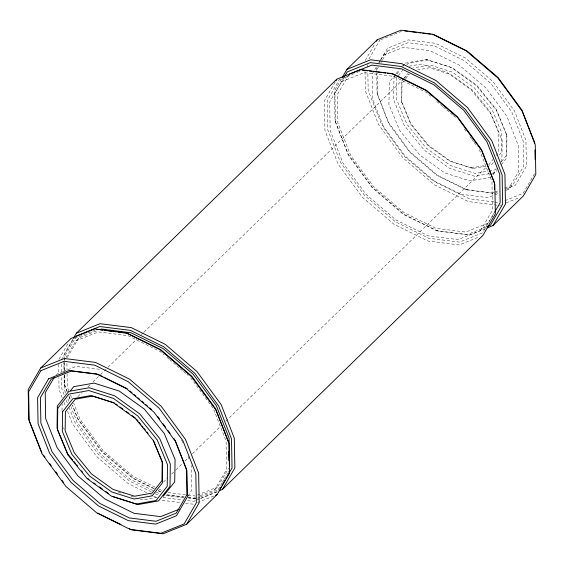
<?xml version="1.0" encoding="UTF-8"?>
<svg xmlns="http://www.w3.org/2000/svg" width="564" height="564" viewBox="0 0 564 564"><rect width="100%" height="100%" fill="white"/><g stroke="black" fill="none" stroke-linecap="round" stroke-linejoin="round"><path stroke-width="0.42" stroke-dasharray="2.82 2.11" d="M396.767 77.719L396.492 99.257L406.813 124.158L426.172 148.029L450.622 165.64L475.248 173.444L488.205 171.118M405.424 63.105L425.869 59.439L427.766 59.946L452.384 67.75L476.834 85.361L496.193 109.233L506.521 134.133L506.239 155.671L500.416 163.116M506.521 134.133L506.951 135.811L506.662 157.983L500.931 165.294M486.02 166.147L473.118 168.432L449.564 161.057L428.069 145.604L410.937 124.538L401.772 102.465L401.342 100.794L401.624 81.082L403.239 79.038M401.772 102.465L402.047 83.373L403.605 81.399M62.026 410.606L62.139 403.704M501.833 162.023L502.193 140.45L491.35 114.457L471.426 90.05L446.385 72.072L421.195 64.085L409.309 66.171M58.959 359.226L68.843 342.158M72.911 339.168L63.88 354.749L63.929 357.364M61.349 359.888L73.574 338.781M76.549 335.876L64.324 356.991L64.585 371.542M335.129 82.147L324.385 100.702L324.92 130.369L338.083 164.039L362.37 197.21L393.94 224.246L427.977 241.025L459.23 244.945L478.815 237.056M341.375 78.967L334.494 90.839L335.03 120.506L335.46 122.184L348.369 155.206L372.191 187.742L403.161 214.271L436.55 230.725L469.34 235.082L485.66 228.512M344.103 77.247L334.938 93.081L335.46 122.184M365.26 60.51L374.722 44.189M368.962 58.917L379.875 40.065M379.234 62.59L380.552 60.32M380.989 59.565L387.574 48.215L408.265 39.903L435.641 43.336L465.448 58.021L493.049 81.646L514.417 110.805L525.937 140.288L526.409 166.26L515.44 185.175L503.497 189.976M377.041 69.358L378.324 67.137M380.904 62.696L382.188 60.482M382.618 59.742L387.771 50.859L408.019 42.73L434.795 46.086L463.939 60.454L490.955 83.564L511.851 112.081L523.131 140.937L523.589 166.352L512.859 184.851L508.016 189.56L504.773 190.851M222.075 482.981L216.837 492.027L196.025 500.409M222.512 482.227L223.823 479.964M224.261 479.21L227.75 473.175M228.187 472.421L229.062 470.919M494.917 211.648L482.692 232.763L459.477 242.111L428.823 238.269L395.434 221.807L364.457 195.285L340.635 162.742L327.726 129.72L327.205 100.625L339.429 79.51L356.236 72.742M534.489 173.719L523.131 193.325L504.724 200.735M64.303 360.445L65.628 358.189M66.073 357.442L75.809 340.889L78.784 337.984L97.276 330.624M67.278 357.548L78.784 337.984M347.015 76.401L341.664 81.618L329.714 101.936L330.159 130.488L342.912 162.947L366.043 194.383L396.034 219.995L428.302 235.872L457.947 239.622L480.457 230.655L488.191 223.111L494.388 212.579M348.954 74.829L337.448 94.392L337.885 122.952L350.639 155.41L373.777 186.846L403.768 212.452L436.035 228.335L465.674 232.079L488.191 223.111M376.216 67.13L372.346 73.715L372.741 99.412L384.218 128.627L405.044 156.919L432.031 179.965L461.07 194.263L487.754 197.633L494.233 195.045M378.796 62.745L380.087 60.552M380.517 59.819L383.097 55.427L387.771 50.859M188.214 496.137L191.654 490.285L191.274 465.441M200.128 495.685L214.602 489.919L226.552 469.608L226.115 441.048L213.361 408.59L190.223 377.154M214.602 489.919L217.577 487.021L228.639 468.212M480.457 230.655L492.407 210.337L491.97 181.784L479.217 149.326M508.016 189.56L518.767 171.28L518.372 145.575L506.895 116.367L486.069 88.076L459.082 65.022L430.043 50.732L403.366 47.362L383.097 55.427M395.011 76.401L393.968 77.726L393.679 99.906L404.31 125.546L424.248 150.123L449.409 168.241L474.761 176.278L490.948 173.374M397.091 73.743L400.221 69.753M402.823 66.425L404.381 64.437M398.36 75.689L402.597 70.281M406.834 64.867L407.892 63.513L427.766 59.946M496.179 168.523L495.114 169.877L489.073 170.962M492.753 174.967L496.764 170.61M403.775 78.361L407.532 73.595M405.685 78.77L409.323 74.166M488.713 164.829L492.865 159.57M495.989 155.622L498.583 152.336L498.858 133.245L489.693 111.171L472.561 90.113L451.066 74.652L429.408 67.786L417.748 69.851M493.331 162.517L491.181 165.238L489.46 165.541M499.239 155.029L501.382 152.308L501.664 132.596L492.196 109.797L474.493 88.026L452.286 72.058L429.895 64.959L413.546 67.849M395.329 74.54L389.294 82.111L388.92 104.544L399.763 130.531L419.686 154.945L444.728 172.922L469.918 180.91L490.299 177.329L492.139 175.559M395.879 73.856L399.171 69.725M493.042 173.888L496.334 169.764M402.541 65.953L404.275 64.247M77.811 396.711L82.224 392.403M87.899 386.876L89.789 385.029M92.94 381.955L99.877 375.194M100.505 374.581L107.442 367.813M108.069 367.199L137.066 338.922M141.479 334.614L143.369 332.774M144.003 332.161L403.725 78.868M404.353 78.255L408.766 73.954M163.426 482.058L167.839 477.75M171.625 474.063L175.404 470.376M176.031 469.763L182.341 463.608M184.858 461.155L188.009 458.081M192.423 453.773L220.792 426.109M225.833 421.195L486.189 167.289M380.679 39.748L402.294 31.041M357.04 72.418L360.241 71.127M74.377 338.456L95.189 330.074M486.422 226.834L467.211 234.568L436.55 230.725M197.4 498.153L199.797 497.187M200.601 496.863L218.212 489.771M200.361 498.329L217.492 491.427M195.229 500.733L193.621 501.375L186.811 500.522M197.456 502.566L213.777 495.996M494.226 192.331L492.612 192.98L465.836 189.624L436.691 175.256L409.675 152.146L388.779 123.629L377.499 94.773L377.069 93.102L376.604 67.13M495.037 192.007L499.091 190.378M504.759 188.101L512.859 184.851M494.741 193.487L499.521 191.57M499.669 205.5L501.297 204.845M506.197 202.871L519.254 197.619M341.664 81.618L364.182 72.65L393.82 76.401L426.088 92.277L430.755 96.261M75.809 340.889L98.326 331.921L127.965 335.665L160.232 351.548L164.23 354.96M495.044 194.728L499.098 193.114M55.984 374.44L62.47 371.859M63.281 371.535L76.246 366.367L101.203 369.519M197.478 495.023L217.577 487.021M195.306 497.603L192.091 498.886L188.602 498.449M491.801 173.218L495.206 172.605M471.222 167.924L485.378 165.421M157.243 497.377L142.805 499.916L140.288 499.119M465.836 189.624L493.888 193.381M493.958 201.919L469.255 198.824L435.873 182.362L404.903 155.84L381.081 123.297L368.172 90.282L367.848 72.305M494.811 202.032L499.069 202.561M497.06 205.176L468.409 201.581L434.379 184.802L402.809 157.758L378.522 124.595L365.366 90.924L365.021 71.727M166.789 494.741L184.675 496.983M188.08 497.413L196.596 498.477M167.473 495.072L183.97 497.138M188.313 497.681L198.725 498.992M162.968 497.533L182.553 499.993M162.122 500.289L181.22 502.686M185.563 503.229L193.374 504.209M168.037 492.569L187.22 494.995M188.087 495.107L195.066 495.989M165.936 495.58L183.37 497.786M425.869 59.439L451.221 67.468L476.383 85.587L496.32 110.163L506.951 135.811M473.118 168.432L450.721 161.332L428.513 145.364L410.811 123.594L401.342 100.794M118.454 492.196L123.488 493.796M131.045 496.186L136.086 497.786M467.373 190.054L437.565 175.369L409.965 151.751L388.596 122.585L377.069 93.102M438.087 231.162L404.05 214.383L372.48 187.347L348.192 154.176L335.03 120.506M155.192 487.204L133.153 476.361L103.163 450.749L80.025 419.32L73.651 403.084M159.126 489.143L162.27 490.694M154.325 488.586L133.442 478.293L101.865 451.256L77.578 418.086L72.566 405.255M158.188 490.497L161.283 492.019M153.514 488.509L132.554 478.173L101.576 451.651L77.754 419.108L72.403 405.417M158.174 490.807L160.5 491.956M153.006 490.497L130.178 479.259L100.188 453.653L77.056 422.217L70.993 406.799M156.15 492.041L159.302 493.592M151.321 491.794L129.579 481.078L98.608 454.549L74.779 422.013L69.428 408.315M155.199 493.704L158.308 495.241M146.647 492.661L128.084 483.51L96.514 456.473L72.227 423.303L67.525 411.283M150.517 494.572L152.837 495.714M153.612 496.094L156.707 497.624M436.755 101.386L442.747 106.504M443.417 107.075L446.082 109.353M446.751 109.924L452.744 115.042M453.414 115.613L455.409 117.319M166.895 357.238L168.897 358.944M169.567 359.515L176.229 365.204M176.892 365.775L179.563 368.052M180.226 368.616L182.891 370.893M183.561 371.464L186.226 373.742M186.888 374.313L188.221 375.448M464.306 129.064L465.85 131.158M469.96 136.749L471.504 138.843M472.019 139.541L473.556 141.642M474.07 142.339L477.158 146.527M63.506 427.611L64.183 429.239M181.693 440.244L183.286 444.298M188.066 456.473L189.025 458.906M68.871 390.915L67.278 386.855L67.074 373.876M70.465 394.969L71.741 398.219M65.579 393.002L64.303 389.759L64.092 375.913M67.807 398.685L69.083 401.928M64.247 374.813L64.416 384.415L67.236 391.627M69.118 396.443L70.373 399.643M64.416 384.415L67.053 391.726M68.942 396.555L70.514 400.588M64.077 394.624L61.871 388.991L61.645 376.153M66.284 400.264L67.539 403.486M62.202 397.648L59.065 389.632L58.846 377.422M64.077 402.463L65.65 406.468M377.069 71.106L377.499 94.773M367.714 64.599L367.756 67.172M64.648 374.961L64.846 386.086M64.042 363.47L64.183 371.324M61.427 364.168L61.568 371.873M58.607 364.33L58.783 373.925M66.919 363.491L67.024 370.414M63.859 361.2L64.021 371.584"/><path stroke-width="0.85" d="M129.459 528.722L131.779 529.871L163.038 533.791L186.698 524.266L217.041 494.677L229.506 473.161L228.97 443.494L215.808 409.824L191.52 376.653L159.95 349.617L125.913 332.838L94.66 328.918L70.993 338.449L40.671 368.024L28.2 389.541L28.736 419.214L41.891 452.885M73.341 338.421L76.351 333.232L336.849 79.179L360.516 69.654L391.769 73.574L425.806 90.346L457.376 117.39L481.663 150.553L494.825 184.224L495.361 213.89L482.897 235.414L222.392 489.46L219.128 490.772M335.989 80.666L336.849 79.179M342.235 77.487L346.959 69.323L377.302 39.734L400.962 30.209L432.221 34.129L466.252 50.908L497.822 77.952L522.109 111.115L535.264 144.786L535.8 174.459L523.329 195.976L493.006 225.551L487.296 227.849M344.541 76.492L347.163 71.973L370.379 62.625L401.032 66.467L434.421 82.922L465.392 109.451L489.221 141.987L502.129 175.009L502.651 204.112L490.426 225.219L487.226 226.509M376.442 41.221L377.302 39.734M186.698 524.266L199.17 502.75L198.634 473.076L185.478 439.405L161.191 406.242L129.621 379.198L95.591 362.419L64.331 358.5L40.671 368.024M219.812 489.129L221.123 486.866M221.997 485.357L225.05 480.077M225.924 478.575L232.037 468.014L231.515 438.919L218.606 405.897L194.784 373.361L163.807 346.832L130.425 330.37L99.765 326.528L76.549 335.876M222.392 489.46L234.857 467.937L234.321 438.27L221.158 404.599L196.871 371.436L165.301 344.392L131.264 327.621L100.011 323.701L76.351 333.232M493.006 225.551L505.471 204.034L504.935 174.368L491.773 140.697L467.486 107.527L435.916 80.49L401.878 63.711L370.626 59.791L346.959 69.323M54.264 377.365L45.233 392.72L45.628 418.425L57.105 447.633L77.931 475.924L104.918 498.978L133.957 513.268L160.634 516.638L179.281 509.214M494.825 211.831L500.141 202.8L499.697 174.241L486.944 141.783L463.812 110.347L433.822 84.741L401.554 68.857L371.909 65.114L349.398 74.081M70.408 390.803L73.701 386.671L94.082 383.09L119.272 391.078L144.313 409.055L164.237 433.469L175.08 459.456L174.706 481.889L163.186 496.334M215.406 495.333L217.041 494.677M99.687 329.658L101.294 329.023L130.94 332.767L163.207 348.644L193.198 374.256L216.329 405.692L229.083 438.15L229.527 466.71M404.797 30.935L407.349 31.253M409.055 31.471L416.718 32.43M418.425 32.641L420.977 32.966M422.683 33.177L430.346 34.136M432.045 34.355L433.751 34.566L467.14 51.028L498.111 77.55L521.933 110.093L534.834 143.115M362.645 70.162L367.756 70.803M369.455 71.015L372.014 71.339M373.713 71.55L376.273 71.868M377.972 72.086L381.377 72.509M383.083 72.728L385.635 73.045M387.341 73.257L389.9 73.581M391.599 73.792L393.305 74.004L426.694 90.466L457.665 116.988L481.487 149.53L494.395 182.553L494.515 189.398M96.789 329.432L98.488 329.644M100.195 329.855L102.747 330.18M104.453 330.391L112.116 331.35M113.822 331.561L116.374 331.886M118.08 332.097L127.45 333.275L160.839 349.729L191.809 376.259L215.631 408.794L228.54 441.816M98.178 374.383L71.402 371.02L51.148 379.142L40.411 397.634L40.869 423.063L52.142 451.905L73.038 480.422L100.047 503.539L129.191 517.907L155.967 521.27L176.222 513.141L186.959 494.656L186.501 469.227L175.228 440.385M114.436 402.943L92.778 396.076L75.287 399.171L65.417 411.664L65.142 430.755L74.307 452.829L91.438 473.887L112.934 489.348L134.592 496.214L152.083 493.119L161.953 480.627L162.228 461.535L153.387 440.251M112.765 496.524L138.117 504.561L158.569 500.902L170.025 486.281L170.321 464.094L159.697 438.468L139.766 413.891L114.605 395.766L89.253 387.729L68.801 391.388L57.345 406.009L57.049 428.189L67.342 453.026M98.961 374.771L102.902 376.71M104.481 377.485L127.323 388.751M97.748 513.092L120.95 524.527M115.824 403.944L117.213 404.938M119.984 406.933L122.762 408.928M126.223 411.417L129.001 413.412M131.772 415.407L135.24 417.903M87.603 478.399L89.006 479.407M93.892 482.932L95.295 483.933M99.483 486.958L102.281 488.974M105.771 491.491L108.57 493.5M129.96 391.007L131.934 392.699M133.915 394.384L135.889 396.076M137.863 397.768L139.844 399.46M141.818 401.152L143.792 402.844M145.773 404.536L147.747 406.228M149.721 407.92L151.702 409.605M136.488 419.08L138.145 421.118M139.252 422.478L140.908 424.516M142.008 425.869L143.115 427.23M144.222 428.591L145.329 429.951M146.985 431.989L148.085 433.349M67.673 453.823L72.657 459.97M73.764 461.331L75.428 463.382M76.535 464.743L77.642 466.111M81.512 470.891L82.626 472.251M157.899 416.733L159.429 418.819M162.996 423.691L165.548 427.167M168.093 430.642L170.131 433.427M173.698 438.298L174.72 439.687M43.442 455L44.993 457.115M49.639 463.467L51.19 465.582M55.843 471.934L57.394 474.056M62.047 480.401L63.591 482.523M534.961 149.961L535.13 159.372M228.709 451.235L228.878 460.647M57.761 408.322L57.479 429.867L67.8 454.76L87.152 478.632L111.602 496.242L136.227 504.054L156.101 500.494L167.226 486.288L167.508 464.743L157.194 439.849L137.835 415.978L113.385 398.367L88.76 390.556L68.893 394.116L57.761 408.322M62.618 411.692L62.336 431.404L71.804 454.203L89.507 475.974L111.714 491.942L134.105 499.041L152.174 495.848L162.376 482.918L162.658 463.206L153.189 440.406L135.487 418.636L113.279 402.668L90.882 395.568L72.819 398.762L62.618 411.692M40.869 370.675L28.637 391.79L29.166 420.885L42.067 453.907L65.889 486.45L96.86 512.972L130.249 529.434L160.909 533.276L184.125 523.935L196.35 502.82L195.828 473.718L182.919 440.703L159.097 408.16L128.127 381.638L94.745 365.176L64.085 361.327L40.869 370.675M48.567 378.818L37.591 397.726L38.063 423.712L49.576 453.181L70.944 482.347L98.545 505.971L128.352 520.664L155.727 524.097L176.426 515.792L187.396 496.877L186.931 470.898L175.411 441.429L154.042 412.263L126.442 388.638L96.641 373.946L69.266 370.513L48.567 378.818"/></g></svg>
